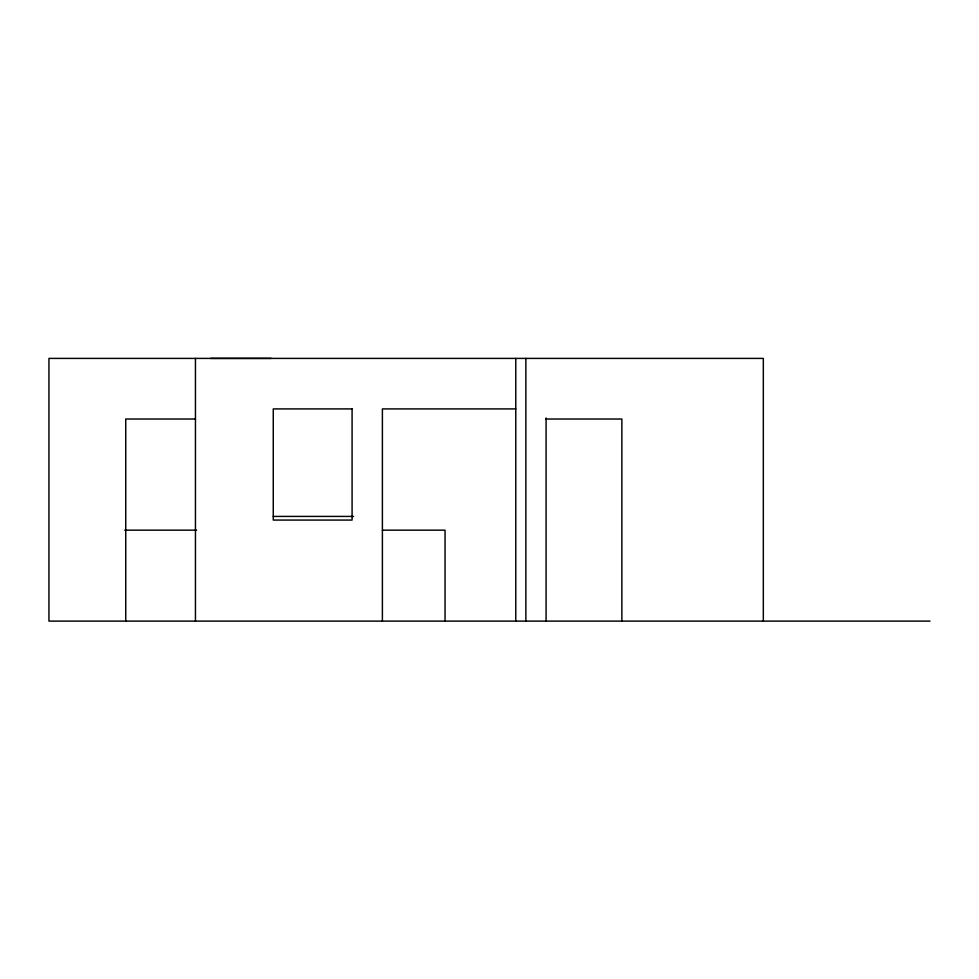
<?xml version="1.0" encoding="UTF-8"?>
<svg xmlns="http://www.w3.org/2000/svg" width="979" height="979" viewBox="0 0 979 979"><rect width="100%" height="100%" fill="white"/><g stroke="black" fill="none" stroke-linecap="round" stroke-linejoin="round"><path stroke-width="1.47" d="M515.774 408.916L382.397 408.916L382.397 621.114M195.457 419.024L125.74 419.024L125.74 621.114M546.086 419.024L621.873 419.024L621.873 621.114M273.263 516.422L353.59 516.422M124.737 530.165L196.669 530.165M382.508 530.165L445.041 530.165L445.041 621.114M930.05 621.114L48.95 621.114L48.95 358.4L763.326 358.4L763.326 621.114M546.086 417.96L546.086 621.114M525.87 358.4L525.87 621.114M515.774 358.4L515.774 621.114M271.244 358.4L210.62 358.4M195.457 358.4L195.457 621.114M352.085 408.916L273.263 408.916L273.263 520.069L352.085 520.069L352.085 408.916"/></g></svg>
